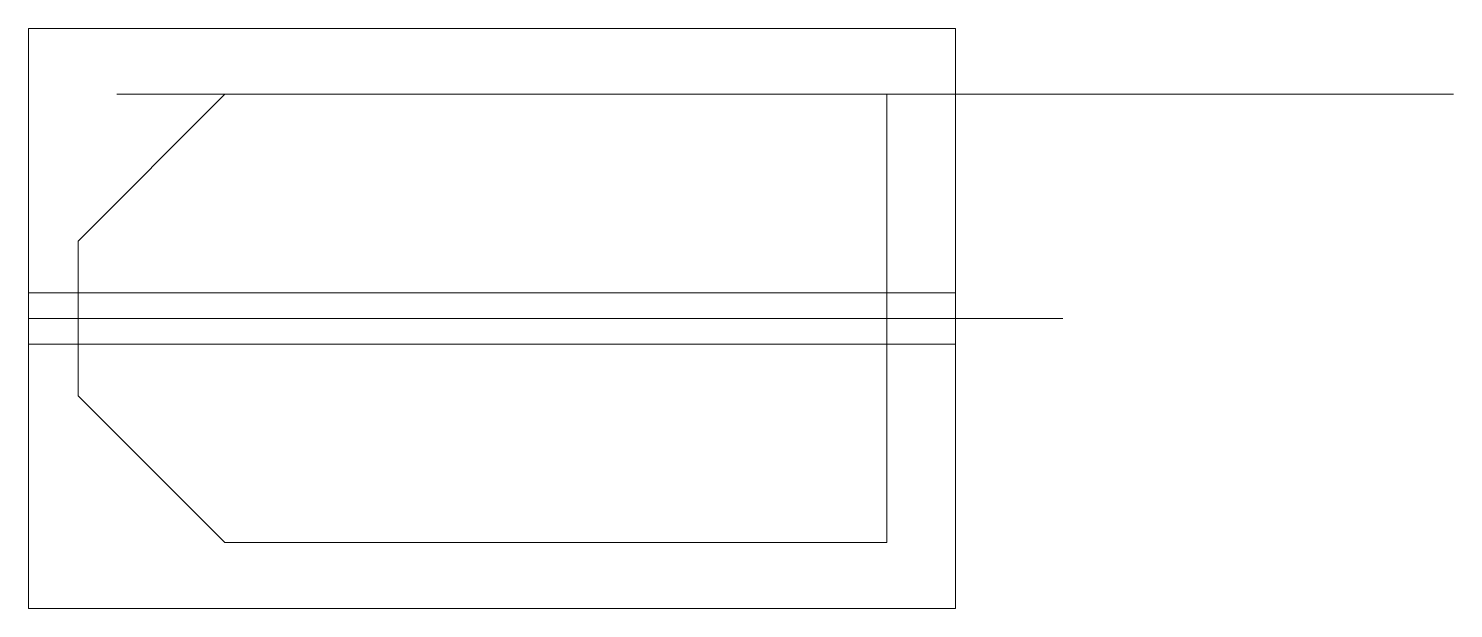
# Model space of a CAD drawing. Header units: inches. Extents: x -22.8 to 4.9, y 146.1 to 157.3.
import ezdxf

# ---------------------------------------------------------------- set-up
doc = ezdxf.new("R2010")
doc.units = ezdxf.units.IN
doc.layers.get('0').update_dxf_attribs({"lineweight": 0})

msp = doc.modelspace()

# ---------------------------------------------------------------- linework, layer by layer
at = {"color": 7, "linetype": 'Continuous', "lineweight": 0, "extrusion": (0, -1, 0)}
for p, q in [((-18.981, 156.037, 6.5), (-21.081, 156.037, 6.5)), ((-18.981, 156.037), (-18.981, 156.037, 1)), ((-18.981, 156.037), (-18.981, 156.037, 6.5)), ((-18.981, 156.037, 6.5), (-0.404, 156.037, 6.5)), ((-18.981, 156.037, 8.1), (-4.797, 156.037, 8.1)), ((-18.981, 156.037), (-18.981, 156.037, 1.3)), ((-18.981, 156.037, 1.3), (0.466, 156.037, 1.3)), ((-18.981, 156.037, 8.1), (-18.981, 156.037, 6.5)), ((-6.131, 156.037, 8.1), (-17.131, 156.037, 8.1)), ((-17.131, 156.037, 8.1), (-17.131, 156.037, -2.814)), ((-6.131, 156.037, 8.1), (-16.631, 156.037, 8.1)), ((-6.131, 156.037, 8.1), (-7.731, 156.037, 8.1)), ((-7.731, 156.037, 8.1), (-7.731, 156.037, -1.151)), ((-4.797, 156.037, 8.1), (-6.397, 156.037, 8.1)), ((-6.131, 156.037, 8.1), (4.869, 156.037, 8.1)), ((-3.522, 156.037, 9.375), (-4.797, 156.037, 8.1))]:
    msp.add_line(p, q, dxfattribs=at)
at = {"color": 7, "linetype": 'Continuous', "lineweight": 0}
for p, q in [((-18.981, 156.037), (-18.831, 156.037)), ((-18.981, 156.037), (-18.981, 156.037)), ((-18.981, 156.037), (-18.981, 156.037)), ((-22.793, 151.685), (-22.793, 152.185)), ((-22.793, 151.685), (-2.716, 151.685)), ((-4.797, 151.685), (-4.797, 151.185))]:
    msp.add_line(p, q, dxfattribs=at)
at = {"color": 7, "linetype": 'Continuous', "lineweight": 0, "flags": 128}
for points in [[(-22.793, 157.312), (-4.797, 157.312), (-4.797, 146.057), (-22.793, 146.057)], [(-18.981, 147.337), (-21.831, 150.187), (-21.831, 153.187), (-18.981, 156.037), (-6.131, 156.037), (-6.131, 147.337)], [(-22.793, 152.185), (-4.797, 152.185), (-4.797, 151.185), (-22.793, 151.185)]]:
    msp.add_lwpolyline(points, close=True, dxfattribs=at)
at = {"color": 7, "linetype": 'Continuous', "lineweight": 0, "extrusion": (0, -1, 0), "elevation": -156.037, "flags": 128}
for points in [[(-17.131, 8.1), (-9.006, 8.1), (-9.006, 1.3), (-17.131, 1.3)], [(-17.131, 6.5), (-9.006, 6.5), (-9.006, 1.3), (-17.131, 1.3)]]:
    msp.add_lwpolyline(points, close=True, dxfattribs=at)

doc.saveas('drawing.dxf')
